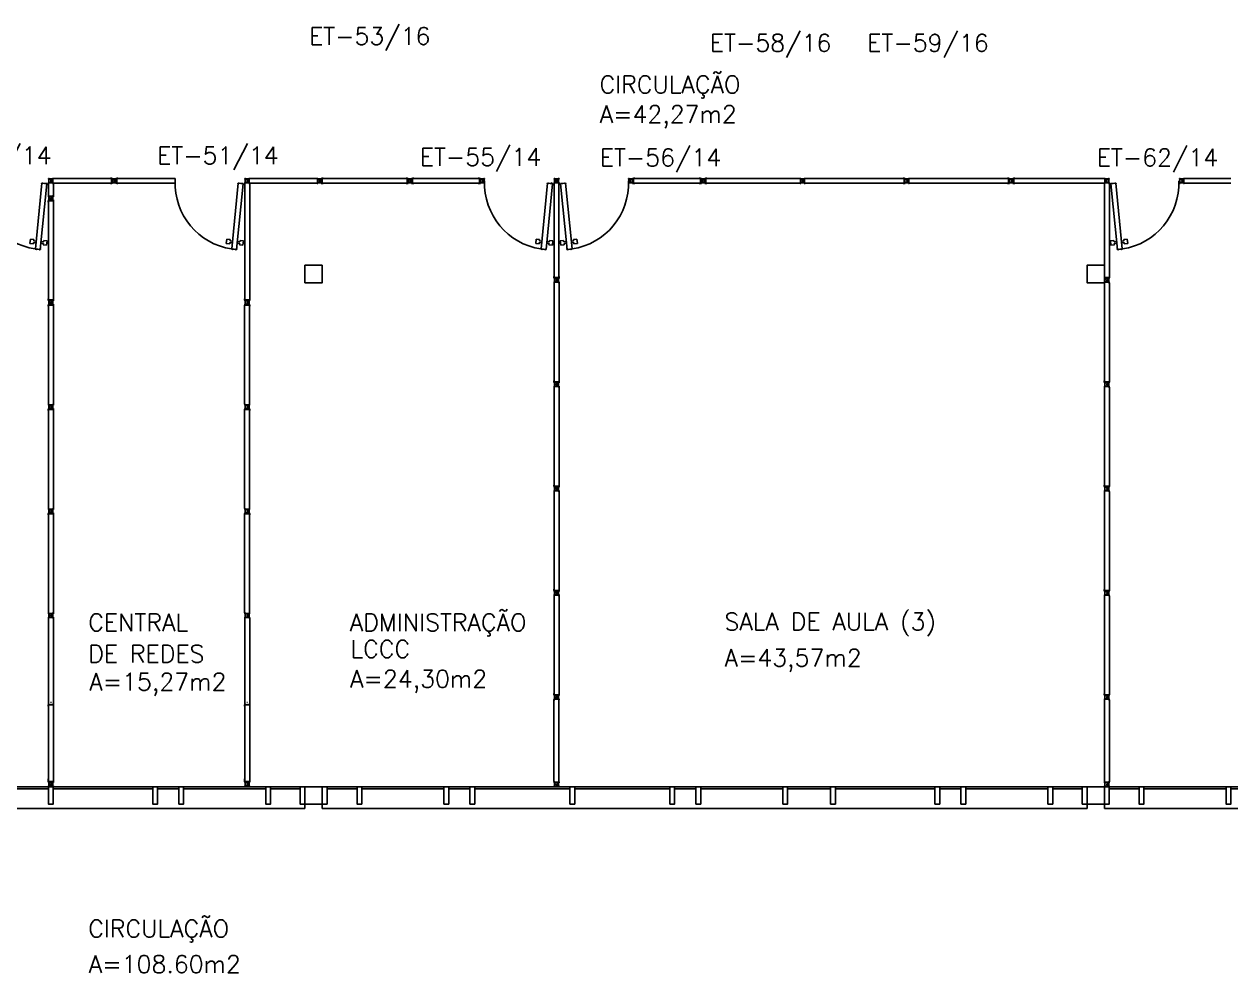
# Model space of a CAD drawing. Header units: centimetres. Extents: x -214 to 72, y 205 to 367.
# Drawn here: x -144.39 to -130.5, y 307.18 to 318.09 of the extents above; entities that cross this region are included whole.
import ezdxf

# ---------------------------------------------------------------- set-up
doc = ezdxf.new("R2010")
doc.units = ezdxf.units.CM
doc.header["$MEASUREMENT"] = 0
doc.linetypes.add('HIDDEN', pattern=[0.375, 0.25, -0.125])
doc.layers.get('0').update_dxf_attribs({"linetype": 'CONTINUOUS'})
for name, color, linetype in [('2', 2, 'CONTINUOUS'), ('ALV', 2, 'CONTINUOUS'), ('AREA', 2, 'CONTINUOUS'), ('DIV', 2, 'CONTINUOUS'), ('ENDEREÇO NOVO', 2, 'CONTINUOUS'), ('ESQ', 1, 'CONTINUOUS'), ('ESTRUT', 3, 'CONTINUOUS'), ('PROJ', 1, 'HIDDEN'), ('TEXTO', 2, 'CONTINUOUS')]:
    doc.layers.add(name, color=color, linetype=linetype)
doc.styles.add('UNB-100', font='simplex.shx', dxfattribs={"height": 0.2})

# ---------------------------------------------------------------- blocks, each defined once
blk = doc.blocks.new('ESQ9')
at = {"layer": 'ALV'}
blk.add_line((-0.2, 0), (0, 0), dxfattribs=at)
at = {"layer": 'ESQ'}
for p, q in [((0.055, 0), (8.745, 0)), ((0.055, -0.025), (0.4, -0.025)), ((0.455, -0.025), (1.4, -0.025)), ((1.455, -0.025), (1.7, -0.025)), ((1.755, -0.025), (2.85, -0.025)), ((2.905, -0.025), (4, -0.025)), ((4.055, -0.025), (4.3, -0.025)), ((4.355, -0.025), (5.3, -0.025)), ((5.355, -0.025), (5.85, -0.025)), ((5.905, -0.025), (7.05, -0.025)), ((7.105, -0.025), (7.35, -0.025)), ((7.405, -0.025), (8.35, -0.025)), ((8.405, -0.025), (8.745, -0.025)), ((0, -0.2), (0, -0.25)), ((0, -0.25), (8.8, -0.25)), ((8.8, -0.2), (8.8, -0.25))]:
    blk.add_line(p, q, dxfattribs=at)
for points in [[(0, 0), (0.055, 0), (0.055, -0.2), (0, -0.2)], [(0.4, 0), (0.455, 0), (0.455, -0.2), (0.4, -0.2)], [(1.4, 0), (1.455, 0), (1.455, -0.2), (1.4, -0.2)], [(1.7, 0), (1.755, 0), (1.755, -0.2), (1.7, -0.2)], [(2.85, 0), (2.905, 0), (2.905, -0.2), (2.85, -0.2)], [(4, 0), (4.055, 0), (4.055, -0.2), (4, -0.2)], [(4.3, 0), (4.355, 0), (4.355, -0.2), (4.3, -0.2)], [(5.3, 0), (5.355, 0), (5.355, -0.2), (5.3, -0.2)], [(5.85, 0), (5.905, 0), (5.905, -0.2), (5.85, -0.2)], [(7.05, 0), (7.105, 0), (7.105, -0.2), (7.05, -0.2)], [(7.35, 0), (7.405, 0), (7.405, -0.2), (7.35, -0.2)], [(8.35, 0), (8.405, 0), (8.405, -0.2), (8.35, -0.2)], [(8.745, 0), (8.8, 0), (8.8, -0.2), (8.745, -0.2)]]:
    blk.add_lwpolyline(points, close=True, dxfattribs=at)
blk = doc.blocks.new('MTDIV')
for p, q in [((-0.0285, 0.0185), (-0.0285, 0.0285)), ((-0.0185, 0.0285), (-0.0285, 0.0285)), ((-0.0265, 0.0185), (-0.0285, 0.0185)), ((-0.0265, 0.0235), (-0.0265, 0.0265)), ((-0.0265, 0.0265), (-0.0185, 0.0265)), ((-0.0265, 0.0235), (0.0265, 0.0235)), ((-0.0215, 0.0235), (-0.0265, 0.0235)), ((-0.0265, 0.0185), (-0.0265, 0.0215)), ((-0.0265, 0.0215), (-0.0235, 0.0215)), ((-0.0235, 0.0215), (-0.0235, -0.0215)), ((-0.0215, 0.0235), (-0.0215, 0.0215)), ((-0.0215, 0.0215), (0.0215, 0.0215)), ((-0.0215, 0.0195), (0.0195, 0.0195)), ((-0.0215, 0.0195), (-0.0215, -0.0195)), ((-0.0185, 0.0265), (-0.0185, 0.0285)), ((-0.0049, 0), (0.0049, 0)), ((0, -0.0049), (0, 0.0049)), ((0.0195, 0.0095), (0.0115, 0.0095)), ((0.0115, 0.0095), (0.0115, 0.0075)), ((0.0215, 0.0075), (0.0115, 0.0075)), ((0.0135, 0.0075), (0.0135, 0.0055)), ((0.0215, 0.0055), (0.0135, 0.0055)), ((0.0185, 0.0265), (0.0185, 0.0285)), ((0.0185, 0.0285), (0.0285, 0.0285)), ((0.0185, 0.0265), (0.0265, 0.0265)), ((0.0195, 0.0195), (0.0195, 0.0095)), ((0.0215, 0.0235), (0.0215, 0.0075)), ((0.0215, 0.0235), (0.0265, 0.0235)), ((0.0215, 0.0055), (0.0215, -0.0055)), ((0.0235, 0.0215), (0.0235, -0.0215)), ((0.0265, 0.0215), (0.0235, 0.0215)), ((0.0265, 0.0235), (0.0265, 0.0265)), ((0.0265, 0.0185), (0.0265, 0.0215)), ((0.0265, 0.0185), (0.0285, 0.0185)), ((0.0285, 0.0185), (0.0285, 0.0285)), ((-0.0285, -0.0185), (-0.0285, -0.0285)), ((-0.0285, -0.0185), (-0.0265, -0.0185)), ((-0.0185, -0.0285), (-0.0285, -0.0285)), ((-0.0265, -0.0185), (-0.0265, -0.0215)), ((-0.0265, -0.0215), (-0.0235, -0.0215)), ((0.0265, -0.0235), (-0.0265, -0.0235)), ((-0.0265, -0.0235), (-0.0265, -0.0265)), ((-0.0215, -0.0235), (-0.0265, -0.0235)), ((-0.0185, -0.0265), (-0.0265, -0.0265)), ((-0.0215, -0.0195), (0.0195, -0.0195)), ((-0.0215, -0.0215), (0.0215, -0.0215)), ((-0.0215, -0.0215), (-0.0215, -0.0235)), ((-0.0185, -0.0265), (-0.0185, -0.0285)), ((0.0215, -0.0075), (0.0115, -0.0075)), ((0.0115, -0.0075), (0.0115, -0.0095)), ((0.0195, -0.0095), (0.0115, -0.0095)), ((0.0215, -0.0055), (0.0135, -0.0055)), ((0.0135, -0.0055), (0.0135, -0.0075)), ((0.0185, -0.0265), (0.0185, -0.0285)), ((0.0265, -0.0265), (0.0185, -0.0265)), ((0.0185, -0.0285), (0.0285, -0.0285)), ((0.0195, -0.0095), (0.0195, -0.0195)), ((0.0215, -0.0075), (0.0215, -0.0235)), ((0.0215, -0.0235), (0.0265, -0.0235)), ((0.0265, -0.0215), (0.0235, -0.0215)), ((0.0265, -0.0185), (0.0265, -0.0215)), ((0.0285, -0.0185), (0.0265, -0.0185)), ((0.0265, -0.0235), (0.0265, -0.0265)), ((0.0285, -0.0185), (0.0285, -0.0285))]:
    blk.add_line(p, q)
blk = doc.blocks.new('PLXE')
at = {"color": 1}
for p, q in [((0.043, 0.69), (0.048, 0.74)), ((0.087, 0.736), (0.048, 0.74)), ((0.082, 0.686), (0.084, 0.701)), ((0.112, 0.698), (0.084, 0.701)), ((0.086, 0.721), (0.087, 0.736)), ((0.114, 0.718), (0.086, 0.721)), ((0.171, 0.713), (0.199, 0.71)), ((0.199, 0.71), (0.2, 0.725)), ((0.2, 0.725), (0.24, 0.721)), ((0.235, 0.671), (0.24, 0.721)), ((0.082, 0.686), (0.043, 0.69)), ((0.169, 0.693), (0.197, 0.69)), ((0.195, 0.675), (0.197, 0.69)), ((0.195, 0.675), (0.235, 0.671))]:
    blk.add_line(p, q, dxfattribs=at)
at = {"color": 2}
for p, q in [((0.121, 0.788), (0.047, 0.032)), ((0.178, 0.782), (0.103, 0.027)), ((0.119, 0.79), (0.118, 0.776)), ((0.118, 0.776), (0.12, 0.776)), ((0.131, 0.789), (0.119, 0.79)), ((0.178, 0.782), (0.121, 0.788)), ((0.131, 0.794), (0.133, 0.794)), ((0.131, 0.794), (0.131, 0.789)), ((0.133, 0.794), (0.133, 0.789)), ((0.166, 0.786), (0.133, 0.789)), ((0.166, 0.791), (0.168, 0.79)), ((0.166, 0.791), (0.166, 0.786)), ((0.168, 0.79), (0.168, 0.785)), ((0.18, 0.784), (0.168, 0.785)), ((0.176, 0.77), (0.178, 0.77)), ((0.18, 0.784), (0.178, 0.77)), ((-0.008, 0), (0.008, 0)), ((0, 0.006), (0, -0.007)), ((0.044, 0.031), (0.046, 0.045)), ((0.056, 0.029), (0.044, 0.031)), ((0.046, 0.045), (0.048, 0.045)), ((0.103, 0.027), (0.047, 0.032)), ((0.056, 0.024), (0.056, 0.029)), ((0.056, 0.024), (0.058, 0.024)), ((0.091, 0.026), (0.058, 0.029)), ((0.058, 0.024), (0.058, 0.029)), ((0.091, 0.021), (0.091, 0.026)), ((0.091, 0.021), (0.093, 0.021)), ((0.105, 0.025), (0.093, 0.026)), ((0.093, 0.021), (0.093, 0.026)), ((0.104, 0.039), (0.106, 0.039)), ((0.105, 0.025), (0.106, 0.039))]:
    blk.add_line(p, q, dxfattribs=at)
at = {"color": 1}
blk.add_arc((0.065, 0.028), 0.764, 357.9063, 81.358, dxfattribs=at)
blk = doc.blocks.new('DIV12')
for p, q in [((-0.005, 0), (0.005, 0)), ((0, -0.005), (0, 0.005)), ((0.024, 0.018), (0.028, 0.018)), ((0.024, 0.018), (0.024, 0.016)), ((0.024, 0.016), (0.028, 0.016)), ((0.028, 0.03), (0.043, 0.03)), ((0.028, 0.018), (0.028, 0.03)), ((0.028, -0.017), (0.028, 0.016)), ((0.03, 0.028), (1.169, 0.028)), ((0.03, -0.029), (0.03, 0.028)), ((0.043, 0.03), (0.043, 0.028)), ((0.024, -0.017), (0.028, -0.017)), ((0.024, -0.017), (0.024, -0.019)), ((0.024, -0.019), (0.028, -0.019)), ((0.028, -0.031), (0.028, -0.019)), ((0.028, -0.031), (0.043, -0.031)), ((0.03, -0.029), (1.169, -0.029)), ((0.043, -0.029), (0.043, -0.031))]:
    blk.add_line(p, q)

msp = doc.modelspace()

# ---------------------------------------------------------------- linework, layer by layer
for p, q in [((-132.999, 316.32), (-132.985, 316.32)), ((-132.999, 316.32), (-132.999, 316.308)), ((-132.997, 316.318), (-132.997, 316.261)), ((-132.985, 316.318), (-132.985, 316.32)), ((-133.023, 316.289), (-133.033, 316.289)), ((-133.028, 316.294), (-133.028, 316.284)), ((-133.004, 316.308), (-132.999, 316.308)), ((-133.004, 316.306), (-133.004, 316.308)), ((-133.004, 316.306), (-132.999, 316.306)), ((-133.004, 316.273), (-132.999, 316.273)), ((-133.004, 316.271), (-133.004, 316.273)), ((-133.004, 316.271), (-132.999, 316.271)), ((-132.999, 316.306), (-132.999, 316.273)), ((-132.999, 316.271), (-132.999, 316.259)), ((-132.999, 316.259), (-132.985, 316.259)), ((-132.985, 316.259), (-132.985, 316.261))]:
    msp.add_line(p, q)
at = {"layer": '2'}
for p, q in [((-144.049, 316.318), (-143.379, 316.318)), ((-143.377, 316.32), (-143.392, 316.32)), ((-143.392, 316.32), (-143.392, 316.318)), ((-143.379, 316.261), (-143.379, 316.318)), ((-143.377, 316.308), (-143.377, 316.32)), ((-143.367, 316.318), (-143.377, 316.318)), ((-143.377, 316.308), (-143.377, 316.318)), ((-143.375, 316.316), (-143.367, 316.316)), ((-143.375, 316.313), (-143.375, 316.316)), ((-143.367, 316.316), (-143.367, 316.318)), ((-143.33, 316.318), (-143.32, 316.318)), ((-143.33, 316.316), (-143.33, 316.318)), ((-143.33, 316.316), (-143.322, 316.316)), ((-143.322, 316.313), (-143.322, 316.316)), ((-143.32, 316.308), (-143.32, 316.32)), ((-143.32, 316.32), (-143.306, 316.32)), ((-143.32, 316.308), (-143.32, 316.318)), ((-143.318, 316.261), (-143.318, 316.318)), ((-143.306, 316.32), (-143.306, 316.318)), ((-139.974, 316.32), (-139.989, 316.32)), ((-139.989, 316.318), (-139.989, 316.32)), ((-139.976, 316.318), (-139.976, 316.261)), ((-139.974, 316.32), (-139.974, 316.308)), ((-139.917, 316.32), (-139.917, 316.308)), ((-139.917, 316.32), (-139.903, 316.32)), ((-139.915, 316.318), (-139.915, 316.261)), ((-139.146, 316.318), (-139.915, 316.318)), ((-139.903, 316.318), (-139.903, 316.32)), ((-139.144, 316.32), (-139.159, 316.32)), ((-139.159, 316.318), (-139.159, 316.32)), ((-139.146, 316.318), (-139.146, 316.261)), ((-139.144, 316.32), (-139.144, 316.308)), ((-137.375, 316.32), (-137.375, 316.308)), ((-137.375, 316.32), (-137.36, 316.32)), ((-137.373, 316.318), (-137.373, 316.261)), ((-137.373, 316.318), (-136.604, 316.318)), ((-137.36, 316.318), (-137.36, 316.32)), ((-136.616, 316.318), (-136.616, 316.32)), ((-136.602, 316.32), (-136.616, 316.32)), ((-136.604, 316.318), (-136.604, 316.261)), ((-136.602, 316.32), (-136.602, 316.308)), ((-136.545, 316.32), (-136.53, 316.32)), ((-136.545, 316.32), (-136.545, 316.308)), ((-136.543, 316.318), (-136.543, 316.261)), ((-136.53, 316.318), (-136.53, 316.32)), ((-144.05, 316.261), (-143.379, 316.261)), ((-143.392, 316.261), (-143.392, 316.259)), ((-143.377, 316.259), (-143.392, 316.259)), ((-143.375, 316.308), (-143.377, 316.308)), ((-143.372, 316.308), (-143.377, 316.308)), ((-143.377, 316.273), (-143.377, 316.306)), ((-143.372, 316.306), (-143.377, 316.306)), ((-143.372, 316.273), (-143.377, 316.273)), ((-143.377, 316.271), (-143.375, 316.271)), ((-143.377, 316.271), (-143.377, 316.261)), ((-143.377, 316.259), (-143.377, 316.271)), ((-143.372, 316.271), (-143.377, 316.271)), ((-143.367, 316.261), (-143.377, 316.261)), ((-143.37, 316.313), (-143.375, 316.313)), ((-143.375, 316.313), (-143.322, 316.313)), ((-143.375, 316.311), (-143.372, 316.311)), ((-143.375, 316.308), (-143.375, 316.311)), ((-143.375, 316.271), (-143.375, 316.268)), ((-143.375, 316.268), (-143.372, 316.268)), ((-143.37, 316.266), (-143.375, 316.266)), ((-143.375, 316.266), (-143.375, 316.263)), ((-143.322, 316.266), (-143.375, 316.266)), ((-143.367, 316.263), (-143.375, 316.263)), ((-143.372, 316.311), (-143.372, 316.268)), ((-143.372, 316.308), (-143.372, 316.306)), ((-143.372, 316.273), (-143.372, 316.271)), ((-143.37, 316.313), (-143.37, 316.311)), ((-143.37, 316.311), (-143.327, 316.311)), ((-143.37, 316.309), (-143.37, 316.27)), ((-143.37, 316.309), (-143.329, 316.309)), ((-143.37, 316.27), (-143.329, 316.27)), ((-143.37, 316.268), (-143.37, 316.266)), ((-143.37, 316.268), (-143.327, 316.268)), ((-143.367, 316.263), (-143.367, 316.261)), ((-143.354, 316.289), (-143.344, 316.289)), ((-143.354, 316.289), (-143.344, 316.289)), ((-143.354, 316.289), (-143.344, 316.289)), ((-143.349, 316.284), (-143.349, 316.294)), ((-143.349, 316.284), (-143.349, 316.294)), ((-143.349, 316.284), (-143.349, 316.294)), ((-143.337, 316.299), (-143.337, 316.297)), ((-143.329, 316.299), (-143.337, 316.299)), ((-143.327, 316.297), (-143.337, 316.297)), ((-143.337, 316.282), (-143.337, 316.28)), ((-143.327, 316.282), (-143.337, 316.282)), ((-143.329, 316.28), (-143.337, 316.28)), ((-143.335, 316.297), (-143.335, 316.295)), ((-143.327, 316.295), (-143.335, 316.295)), ((-143.335, 316.284), (-143.335, 316.282)), ((-143.327, 316.284), (-143.335, 316.284)), ((-143.322, 316.263), (-143.33, 316.263)), ((-143.33, 316.263), (-143.33, 316.261)), ((-143.33, 316.261), (-143.32, 316.261)), ((-143.329, 316.309), (-143.329, 316.299)), ((-143.329, 316.28), (-143.329, 316.27)), ((-143.327, 316.313), (-143.322, 316.313)), ((-143.327, 316.313), (-143.327, 316.297)), ((-143.327, 316.295), (-143.327, 316.284)), ((-143.327, 316.282), (-143.327, 316.266)), ((-143.327, 316.266), (-143.322, 316.266)), ((-143.322, 316.311), (-143.325, 316.311)), ((-143.325, 316.311), (-143.325, 316.268)), ((-143.325, 316.308), (-143.325, 316.306)), ((-143.325, 316.308), (-143.32, 316.308)), ((-143.325, 316.306), (-143.32, 316.306)), ((-143.325, 316.273), (-143.325, 316.271)), ((-143.325, 316.273), (-143.32, 316.273)), ((-143.325, 316.271), (-143.32, 316.271)), ((-143.322, 316.268), (-143.325, 316.268)), ((-143.322, 316.308), (-143.322, 316.311)), ((-143.322, 316.308), (-143.32, 316.308)), ((-143.32, 316.271), (-143.322, 316.271)), ((-143.322, 316.271), (-143.322, 316.268)), ((-143.322, 316.266), (-143.322, 316.263)), ((-143.32, 316.273), (-143.32, 316.306)), ((-143.32, 316.271), (-143.32, 316.261)), ((-143.32, 316.259), (-143.32, 316.271)), ((-143.32, 316.259), (-143.306, 316.259)), ((-143.306, 316.261), (-143.306, 316.259)), ((-141.847, 316.261), (-141.847, 314.92)), ((-141.79, 316.261), (-141.79, 314.92)), ((-139.989, 316.259), (-139.989, 316.261)), ((-139.974, 316.259), (-139.989, 316.259)), ((-139.969, 316.308), (-139.974, 316.308)), ((-139.969, 316.306), (-139.974, 316.306)), ((-139.974, 316.306), (-139.974, 316.273)), ((-139.969, 316.273), (-139.974, 316.273)), ((-139.969, 316.271), (-139.974, 316.271)), ((-139.974, 316.271), (-139.974, 316.259)), ((-139.969, 316.306), (-139.969, 316.308)), ((-139.969, 316.271), (-139.969, 316.273)), ((-139.941, 316.289), (-139.951, 316.289)), ((-139.941, 316.289), (-139.951, 316.289)), ((-139.946, 316.294), (-139.946, 316.284)), ((-139.946, 316.294), (-139.946, 316.284)), ((-139.922, 316.306), (-139.922, 316.308)), ((-139.922, 316.308), (-139.917, 316.308)), ((-139.922, 316.306), (-139.917, 316.306)), ((-139.922, 316.271), (-139.922, 316.273)), ((-139.922, 316.273), (-139.917, 316.273)), ((-139.922, 316.271), (-139.917, 316.271)), ((-139.917, 316.306), (-139.917, 316.273)), ((-139.917, 316.271), (-139.917, 316.259)), ((-139.917, 316.259), (-139.903, 316.259)), ((-139.146, 316.261), (-139.915, 316.261)), ((-139.903, 316.259), (-139.903, 316.261)), ((-139.159, 316.259), (-139.159, 316.261)), ((-139.144, 316.259), (-139.159, 316.259)), ((-139.139, 316.308), (-139.144, 316.308)), ((-139.139, 316.306), (-139.144, 316.306)), ((-139.144, 316.306), (-139.144, 316.273)), ((-139.139, 316.273), (-139.144, 316.273)), ((-139.139, 316.271), (-139.144, 316.271)), ((-139.144, 316.271), (-139.144, 316.259)), ((-139.139, 316.306), (-139.139, 316.308)), ((-139.139, 316.271), (-139.139, 316.273)), ((-139.111, 316.289), (-139.121, 316.289)), ((-139.116, 316.294), (-139.116, 316.284)), ((-137.408, 316.289), (-137.398, 316.289)), ((-137.403, 316.294), (-137.403, 316.284)), ((-137.38, 316.306), (-137.38, 316.308)), ((-137.38, 316.308), (-137.375, 316.308)), ((-137.38, 316.306), (-137.375, 316.306)), ((-137.38, 316.271), (-137.38, 316.273)), ((-137.38, 316.273), (-137.375, 316.273)), ((-137.38, 316.271), (-137.375, 316.271)), ((-137.375, 316.306), (-137.375, 316.273)), ((-137.375, 316.271), (-137.375, 316.259)), ((-137.375, 316.259), (-137.36, 316.259)), ((-137.373, 316.261), (-136.604, 316.261)), ((-137.36, 316.259), (-137.36, 316.261)), ((-136.616, 316.259), (-136.616, 316.261)), ((-136.602, 316.259), (-136.616, 316.259)), ((-136.597, 316.308), (-136.602, 316.308)), ((-136.602, 316.306), (-136.602, 316.273)), ((-136.597, 316.306), (-136.602, 316.306)), ((-136.597, 316.273), (-136.602, 316.273)), ((-136.602, 316.271), (-136.602, 316.259)), ((-136.597, 316.271), (-136.602, 316.271)), ((-136.597, 316.306), (-136.597, 316.308)), ((-136.597, 316.271), (-136.597, 316.273)), ((-136.578, 316.289), (-136.568, 316.289)), ((-136.578, 316.289), (-136.568, 316.289)), ((-136.573, 316.294), (-136.573, 316.284)), ((-136.573, 316.294), (-136.573, 316.284)), ((-136.55, 316.308), (-136.545, 316.308)), ((-136.55, 316.306), (-136.55, 316.308)), ((-136.55, 316.306), (-136.545, 316.306)), ((-136.55, 316.273), (-136.545, 316.273)), ((-136.55, 316.271), (-136.55, 316.273)), ((-136.55, 316.271), (-136.545, 316.271)), ((-136.545, 316.306), (-136.545, 316.273)), ((-136.545, 316.271), (-136.545, 316.259)), ((-136.545, 316.259), (-136.53, 316.259)), ((-136.53, 316.259), (-136.53, 316.261)), ((-144.108, 314.918), (-144.108, 314.932)), ((-144.106, 314.932), (-144.108, 314.932)), ((-144.047, 314.932), (-144.049, 314.932)), ((-144.047, 314.918), (-144.047, 314.932)), ((-141.849, 314.918), (-141.849, 314.932)), ((-141.847, 314.932), (-141.849, 314.932)), ((-141.788, 314.932), (-141.79, 314.932)), ((-141.788, 314.918), (-141.788, 314.932)), ((-144.108, 314.918), (-144.096, 314.918)), ((-144.106, 314.92), (-144.049, 314.92)), ((-144.096, 314.913), (-144.096, 314.918)), ((-144.094, 314.913), (-144.096, 314.913)), ((-144.094, 314.913), (-144.094, 314.918)), ((-144.094, 314.918), (-144.061, 314.918)), ((-144.082, 314.889), (-144.072, 314.889)), ((-144.077, 314.894), (-144.077, 314.884)), ((-144.061, 314.913), (-144.061, 314.918)), ((-144.059, 314.913), (-144.061, 314.913)), ((-144.059, 314.913), (-144.059, 314.918)), ((-144.059, 314.918), (-144.047, 314.918)), ((-141.849, 314.918), (-141.837, 314.918)), ((-141.847, 314.92), (-141.79, 314.92)), ((-141.837, 314.913), (-141.837, 314.918)), ((-141.835, 314.913), (-141.837, 314.913)), ((-141.835, 314.913), (-141.835, 314.918)), ((-141.835, 314.918), (-141.802, 314.918)), ((-141.824, 314.889), (-141.814, 314.889)), ((-141.819, 314.894), (-141.819, 314.884)), ((-141.802, 314.913), (-141.802, 314.918)), ((-141.8, 314.913), (-141.802, 314.913)), ((-141.8, 314.913), (-141.8, 314.918)), ((-141.8, 314.918), (-141.788, 314.918))]:
    msp.add_line(p, q, dxfattribs=at)
at = {"layer": 'DIV'}
for p, q in [((-143.318, 316.318), (-142.648, 316.318)), ((-142.648, 316.289), (-142.648, 316.318)), ((-141.791, 316.318), (-141.016, 316.318)), ((-140.958, 316.32), (-140.958, 316.308)), ((-140.958, 316.32), (-140.943, 316.32)), ((-139.976, 316.318), (-140.956, 316.318)), ((-140.956, 316.318), (-140.956, 316.261)), ((-140.943, 316.318), (-140.943, 316.32)), ((-136.543, 316.318), (-135.457, 316.318)), ((-131.955, 316.318), (-132.997, 316.318)), ((-131.035, 316.318), (-130.5, 316.318)), ((-144.106, 316.118), (-144.106, 316.261)), ((-144.049, 316.118), (-144.049, 316.261)), ((-143.318, 316.261), (-142.649, 316.261)), ((-141.791, 316.261), (-141.016, 316.261)), ((-140.981, 316.289), (-140.991, 316.289)), ((-140.986, 316.294), (-140.986, 316.284)), ((-140.963, 316.306), (-140.963, 316.308)), ((-140.963, 316.308), (-140.958, 316.308)), ((-140.963, 316.306), (-140.958, 316.306)), ((-140.963, 316.271), (-140.963, 316.273)), ((-140.963, 316.273), (-140.958, 316.273)), ((-140.963, 316.271), (-140.958, 316.271)), ((-140.958, 316.306), (-140.958, 316.273)), ((-140.958, 316.271), (-140.958, 316.259)), ((-140.958, 316.259), (-140.943, 316.259)), ((-139.976, 316.261), (-140.956, 316.261)), ((-140.943, 316.259), (-140.943, 316.261)), ((-138.288, 315.177), (-138.288, 316.259)), ((-138.231, 315.177), (-138.231, 316.259)), ((-136.543, 316.261), (-135.457, 316.261)), ((-131.955, 316.261), (-132.997, 316.261)), ((-131.955, 315.177), (-131.955, 316.261)), ((-131.898, 315.177), (-131.898, 316.261)), ((-131.035, 316.261), (-130.5, 316.261)), ((-138.29, 315.175), (-138.29, 315.19)), ((-138.29, 315.19), (-138.288, 315.19)), ((-138.278, 315.175), (-138.29, 315.175)), ((-138.231, 315.177), (-138.288, 315.177)), ((-138.278, 315.17), (-138.278, 315.175)), ((-138.278, 315.17), (-138.276, 315.17)), ((-138.243, 315.175), (-138.276, 315.175)), ((-138.276, 315.17), (-138.276, 315.175)), ((-138.254, 315.147), (-138.264, 315.147)), ((-138.259, 315.142), (-138.259, 315.152)), ((-138.243, 315.17), (-138.243, 315.175)), ((-138.243, 315.17), (-138.241, 315.17)), ((-138.229, 315.175), (-138.241, 315.175)), ((-138.241, 315.17), (-138.241, 315.175)), ((-138.231, 315.19), (-138.229, 315.19)), ((-138.229, 315.175), (-138.229, 315.19)), ((-131.945, 315.175), (-131.957, 315.175)), ((-131.898, 315.177), (-131.955, 315.177)), ((-131.945, 315.17), (-131.945, 315.175)), ((-131.945, 315.17), (-131.943, 315.17)), ((-131.945, 315.161), (-131.943, 315.161)), ((-131.945, 315.147), (-131.945, 315.161)), ((-131.943, 315.17), (-131.943, 315.175)), ((-131.91, 315.175), (-131.943, 315.175)), ((-131.922, 315.146), (-131.932, 315.146)), ((-131.927, 315.141), (-131.927, 315.151)), ((-131.91, 315.17), (-131.91, 315.175)), ((-131.91, 315.17), (-131.908, 315.17)), ((-131.908, 315.17), (-131.908, 315.175)), ((-131.896, 315.175), (-131.908, 315.175)), ((-131.898, 315.189), (-131.896, 315.189)), ((-131.896, 315.175), (-131.896, 315.189)), ((-144.106, 311.261), (-144.106, 310.261)), ((-144.077, 311.294), (-144.077, 311.284)), ((-144.049, 311.261), (-144.049, 310.261)), ((-141.847, 311.261), (-141.847, 310.261)), ((-141.819, 311.294), (-141.819, 311.284)), ((-141.79, 311.261), (-141.79, 310.261)), ((-144.108, 310.261), (-144.096, 310.261)), ((-144.108, 310.261), (-144.108, 310.246)), ((-144.106, 310.246), (-144.108, 310.246)), ((-144.106, 310.259), (-144.049, 310.259)), ((-144.106, 310.259), (-144.106, 309.377)), ((-144.094, 310.266), (-144.096, 310.266)), ((-144.096, 310.266), (-144.096, 310.261)), ((-144.094, 310.266), (-144.094, 310.261)), ((-144.094, 310.261), (-144.061, 310.261)), ((-144.082, 310.289), (-144.072, 310.289)), ((-144.059, 310.266), (-144.061, 310.266)), ((-144.061, 310.266), (-144.061, 310.261)), ((-144.059, 310.266), (-144.059, 310.261)), ((-144.059, 310.261), (-144.047, 310.261)), ((-144.049, 310.259), (-144.049, 309.377)), ((-144.047, 310.246), (-144.049, 310.246)), ((-144.047, 310.261), (-144.047, 310.246)), ((-141.849, 310.261), (-141.837, 310.261)), ((-141.849, 310.261), (-141.849, 310.246)), ((-141.847, 310.246), (-141.849, 310.246)), ((-141.847, 310.259), (-141.79, 310.259)), ((-141.847, 310.259), (-141.847, 309.377)), ((-141.835, 310.266), (-141.837, 310.266)), ((-141.837, 310.266), (-141.837, 310.261)), ((-141.835, 310.266), (-141.835, 310.261)), ((-141.835, 310.261), (-141.802, 310.261)), ((-141.824, 310.289), (-141.814, 310.289)), ((-141.8, 310.266), (-141.802, 310.266)), ((-141.802, 310.266), (-141.802, 310.261)), ((-141.8, 310.266), (-141.8, 310.261)), ((-141.8, 310.261), (-141.788, 310.261)), ((-141.79, 310.259), (-141.79, 309.377)), ((-141.788, 310.246), (-141.79, 310.246)), ((-141.788, 310.261), (-141.788, 310.246)), ((-138.29, 310.321), (-138.29, 309.377)), ((-138.231, 310.321), (-138.231, 309.377)), ((-131.955, 310.318), (-131.955, 309.375)), ((-131.898, 310.318), (-131.898, 309.375)), ((-144.108, 309.375), (-144.108, 309.411)), ((-144.106, 309.411), (-144.108, 309.411)), ((-144.108, 309.375), (-144.096, 309.375)), ((-144.106, 309.377), (-144.049, 309.377)), ((-144.096, 309.37), (-144.096, 309.375)), ((-144.094, 309.37), (-144.094, 309.375)), ((-144.094, 309.375), (-144.061, 309.375)), ((-144.061, 309.37), (-144.061, 309.375)), ((-144.059, 309.37), (-144.059, 309.375)), ((-144.059, 309.375), (-144.047, 309.375)), ((-144.047, 309.411), (-144.049, 309.411)), ((-144.047, 309.375), (-144.047, 309.411)), ((-141.849, 309.375), (-141.849, 309.411)), ((-141.847, 309.411), (-141.849, 309.411)), ((-141.849, 309.375), (-141.837, 309.375)), ((-141.847, 309.377), (-141.79, 309.377)), ((-141.837, 309.37), (-141.837, 309.375)), ((-141.835, 309.37), (-141.835, 309.375)), ((-141.835, 309.375), (-141.802, 309.375)), ((-141.802, 309.37), (-141.802, 309.375)), ((-141.8, 309.37), (-141.8, 309.375)), ((-141.8, 309.375), (-141.788, 309.375)), ((-141.788, 309.411), (-141.79, 309.411)), ((-141.788, 309.375), (-141.788, 309.411)), ((-144.094, 309.37), (-144.096, 309.37)), ((-144.082, 309.347), (-144.072, 309.347)), ((-144.077, 309.352), (-144.077, 309.342)), ((-144.059, 309.37), (-144.061, 309.37)), ((-141.835, 309.37), (-141.837, 309.37)), ((-141.824, 309.347), (-141.814, 309.347)), ((-141.819, 309.352), (-141.819, 309.342)), ((-141.8, 309.37), (-141.802, 309.37))]:
    msp.add_line(p, q, dxfattribs=at)
at = {"layer": 'ESTRUT'}
for points in [[(-140.955, 315.318), (-141.155, 315.318), (-141.155, 315.118), (-140.955, 315.118)], [(-131.955, 315.318), (-132.155, 315.318), (-132.155, 315.118), (-131.955, 315.118)], [(-140.955, 309.318), (-141.155, 309.318), (-141.155, 309.118), (-140.955, 309.118)], [(-131.955, 309.318), (-132.155, 309.318), (-132.155, 309.118), (-131.955, 309.118)]]:
    msp.add_lwpolyline(points, close=True, dxfattribs=at)

# ---------------------------------------------------------------- block references
at = {"layer": '2'}
for p in [(-139.946, 316.289), (-139.116, 316.289), (-144.077, 316.089), (-144.077, 314.889), (-141.819, 314.889)]:
    msp.add_blockref('MTDIV', p, dxfattribs=at)
at = {"layer": '2', "xscale": -1}
for p in [(-137.403, 316.289), (-136.573, 316.289), (-131.927, 316.289)]:
    msp.add_blockref('MTDIV', p, dxfattribs=at)
at = {"layer": 'AREA', "linetype": 'Continuous'}
msp.add_blockref('MTDIV', (-131.927, 312.746), dxfattribs=at)
at = {"layer": 'DIV'}
for p in [(-144.078, 316.289), (-141.819, 316.289), (-140.986, 316.289), (-138.259, 316.289), (-135.428, 316.289), (-134.228, 316.289), (-133.028, 316.289), (-131.064, 316.289), (-138.259, 315.147), (-131.927, 315.146), (-138.259, 313.947), (-131.927, 313.946), (-144.077, 313.689), (-141.819, 313.689), (-138.259, 312.747), (-144.077, 312.489), (-141.819, 312.489), (-138.259, 311.547), (-131.927, 311.546), (-144.077, 311.289), (-141.819, 311.289), (-138.259, 310.348), (-131.927, 310.348), (-144.077, 309.347), (-141.819, 309.347), (-138.259, 309.346), (-131.927, 309.346)]:
    msp.add_blockref('MTDIV', p, dxfattribs=at)
for name, p, rotation in [('DIV12', (-134.228, 316.289), 180), ('DIV12', (-133.028, 316.289), 180), ('PLXE', (-144.078, 316.289), 180), ('PLXE', (-141.819, 316.289), 180), ('PLXE', (-138.259, 316.289), 180), ('DIV12', (-144.077, 316.089), 270.0000000000391), ('DIV12', (-138.259, 313.947), 90), ('DIV12', (-131.927, 313.946), 90), ('DIV12', (-144.077, 314.889), 270.0000000000391), ('DIV12', (-141.819, 314.889), 270.0000000000391), ('DIV12', (-138.259, 312.747), 90), ('DIV12', (-131.927, 312.746), 90), ('DIV12', (-144.077, 313.689), 270.0000000000391), ('DIV12', (-141.819, 313.689), 270.0000000000391), ('DIV12', (-138.259, 311.547), 90), ('DIV12', (-131.927, 311.546), 90), ('DIV12', (-144.077, 312.489), 270.0000000000391), ('DIV12', (-141.819, 312.489), 270.0000000000391), ('DIV12', (-138.259, 310.347), 90), ('DIV12', (-131.927, 310.346), 90)]:
    msp.add_blockref(name, p, dxfattribs=dict(at, rotation=rotation))
at = {"layer": 'DIV', "xscale": -1, "rotation": 180}
for p in [(-138.259, 316.289), (-131.927, 316.289)]:
    msp.add_blockref('PLXE', p, dxfattribs=at)
at = {"layer": 'PROJ'}
for p in [(-149.955, 309.318), (-140.955, 309.318), (-131.955, 309.318)]:
    msp.add_blockref('ESQ9', p, dxfattribs=at)

# ---------------------------------------------------------------- texts
at = {"layer": 'AREA', "style": 'UNB-100'}
for s, p in [('A=42,27m2', (-137.762, 316.957)), ('A=43,57m2', (-136.325, 310.703)), ('A=15,27m2', (-143.635, 310.427)), ('A=24,30m2', (-140.634, 310.46)), ('A=108.60m2', (-143.64, 307.177))]:
    msp.add_text(s, height=0.2, dxfattribs=at).set_placement(p)
at = {"layer": 'ENDEREÇO NOVO', "style": 'UNB-100'}
for s, p in [('ET-53/16', (-141.107, 317.855)), ('ET-58/16', (-136.494, 317.777)), ('ET-59/16', (-134.683, 317.777)), ('ET-49/14', (-145.467, 316.482)), ('ET-51/14', (-142.854, 316.482)), ('ET-55/14', (-139.832, 316.464)), ('ET-56/14', (-137.761, 316.458)), ('ET-62/14', (-132.043, 316.458))]:
    msp.add_text(s, height=0.2, dxfattribs=at).set_placement(p)
at = {"layer": 'TEXTO', "style": 'UNB-100'}
for s, p in [('CIRCULAÇÃO', (-137.763, 317.298)), ('ADMINISTRAÇÃO', (-140.637, 311.109)), ('SALA DE AULA (3)', (-136.327, 311.118)), ('LCCC', (-140.63, 310.803)), ('CIRCULAÇÃO', (-143.647, 307.586))]:
    msp.add_text(s, height=0.2, dxfattribs=at).set_placement(p)
at = {"layer": 'TEXTO', "color": 2, "style": 'UNB-100'}
for s, p in [('CENTRAL', (-143.647, 311.109)), ('DE REDES', (-143.647, 310.748))]:
    msp.add_text(s, height=0.2, dxfattribs=at).set_placement(p)

doc.saveas('drawing.dxf')
